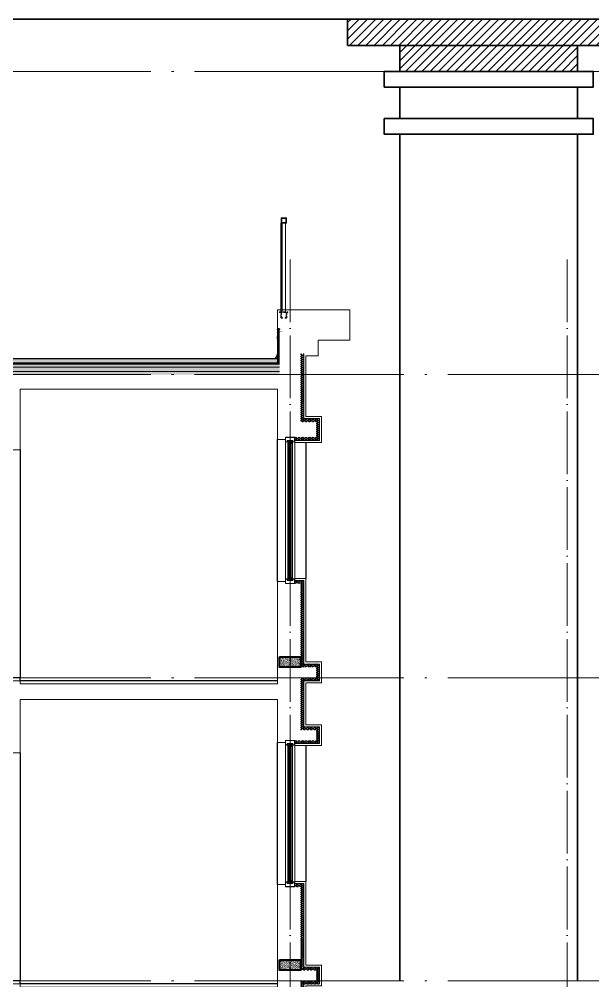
# Model space of a CAD drawing. Extents: x 27938 to 983267, y -209821 to 1628073.
# Drawn here: x 704317 to 709802, y -90776 to -81576 of the extents above; entities that cross this region are included whole.
import ezdxf
from ezdxf.xclip import XClip

# ---------------------------------------------------------------- set-up
doc = ezdxf.new("R2010")
doc.units = 0
doc.header["$LTSCALE"] = 1000
doc.header["$MEASUREMENT"] = 0
doc.header["$XCLIPFRAME"] = 0
doc.linetypes.add('DASH', pattern=[0.35, 0.25, -0.1])
doc.linetypes.add('DOTE', pattern=[2.42, 2, -0.2, 0.02, -0.2])
for name, color, linetype in [('3-剖面填充（细）', 250, 'Continuous'), ('3-屋面构造层', 157, 'Continuous'), ('Stair-栏杆', 142, 'Continuous'), ('SURFACE', 6, 'Continuous'), ('看线', 251, 'Continuous'), ('立面-看线', 251, 'Continuous')]:
    doc.layers.add(name, color=color, linetype=linetype)
for name, color, linetype, lineweight in [('DOTE', 19, 'DOTE', 9), ('PUB_HATCH', 8, 'Continuous', 9), ('S_WINDOW', 144, 'Continuous', 15), ('WALL', 9, 'Continuous', 40), ('内粉刷', 37, 'Continuous', 9), ('立面-中轮廓线', 213, 'Continuous', 35), ('立面-栏杆', 105, 'Continuous', 15), ('细细', 250, 'Continuous', 0)]:
    doc.layers.add(name, color=color, linetype=linetype, lineweight=lineweight)
pattern_1 = [(315, (-218910.2607, -140541.0897), (-1.767766953, -1.767766953), []), (315, (-218909.0822, -140541.0897), (-1.767766953, -1.767766953), [])]
pattern_2 = [(315, (-218910.2607, -141979.3279), (-1.767766953, -1.767766953), []), (315, (-218909.0822, -141979.3279), (-1.767766953, -1.767766953), [])]

# ---------------------------------------------------------------- blocks, each defined once
blk = doc.blocks.new('zrszerf')
at = {"layer": '细细'}
h = blk.add_hatch(dxfattribs=at)
h.set_pattern_fill('金属', color=256, style=0)
h.set_pattern_definition(pattern_1)
h.paths.add_polyline_path([(257694.9, 608543.3), (257714.9, 608543.3), (257714.9, 608556.8), (257764.9, 608556.8), (257764.9, 608543.3), (257784.9, 608543.3), (257784.9, 608588.3), (257694.9, 608588.3)])
h.paths.add_polyline_path([(257712.9, 608558.8), (257712.9, 608545.3), (257696.9, 608545.3), (257696.9, 608586.3), (257782.9, 608586.3), (257782.9, 608545.3), (257766.9, 608545.3), (257766.9, 608558.8)], flags=16)
h = blk.add_hatch(dxfattribs=at)
h.set_pattern_fill('金属', color=256, style=0)
h.set_pattern_definition(pattern_1)
h.paths.add_polyline_path([(257762.4, 608554.8), (257762.4, 608529.8), (257750.4, 608529.8), (257750.4, 608539.8), (257729.4, 608539.8), (257729.4, 608529.8), (257717.4, 608529.8), (257717.4, 608554.8)])
h.paths.add_polyline_path([(257719.4, 608552.8), (257719.4, 608531.8), (257727.4, 608531.8), (257727.4, 608541.8), (257752.4, 608541.8), (257752.4, 608531.8), (257760.4, 608531.8), (257760.4, 608552.8)], flags=16)
h = blk.add_hatch(color=256, dxfattribs=at)
edge = h.paths.add_edge_path()
edge.add_line((257735.4, 608539.8), (257735.4, 608527.8))
edge.add_arc((257739.9, 608519.5), 9.44, 61.51755, 118.48245, ccw=False)
edge.add_line((257744.4, 608527.8), (257744.4, 608539.8))
edge.add_arc((257739.9, 608548.1), 9.44, 241.51755, 298.48245, ccw=False)
h = blk.add_hatch(dxfattribs=at)
h.set_pattern_fill('金属', color=256, style=0)
h.set_pattern_definition(pattern_2)
h.paths.add_polyline_path([(257694.9, 607233.3), (257714.9, 607233.3), (257714.9, 607219.8), (257764.9, 607219.8), (257764.9, 607233.3), (257784.9, 607233.3), (257784.9, 607188.3), (257694.9, 607188.3)])
h.paths.add_polyline_path([(257712.9, 607217.8), (257712.9, 607231.3), (257696.9, 607231.3), (257696.9, 607190.3), (257782.9, 607190.3), (257782.9, 607231.3), (257766.9, 607231.3), (257766.9, 607217.8)], flags=16)
h = blk.add_hatch(dxfattribs=at)
h.set_pattern_fill('金属', color=256, style=0)
h.set_pattern_definition(pattern_2)
h.paths.add_polyline_path([(257762.4, 607221.8), (257762.4, 607246.8), (257750.4, 607246.8), (257750.4, 607236.8), (257729.4, 607236.8), (257729.4, 607246.8), (257717.4, 607246.8), (257717.4, 607221.8)])
h.paths.add_polyline_path([(257719.4, 607223.8), (257719.4, 607244.8), (257727.4, 607244.8), (257727.4, 607234.8), (257752.4, 607234.8), (257752.4, 607244.8), (257760.4, 607244.8), (257760.4, 607223.8)], flags=16)
h = blk.add_hatch(color=256, dxfattribs=at)
edge = h.paths.add_edge_path()
edge.add_line((257735.4, 607236.8), (257735.4, 607248.8))
edge.add_arc((257739.9, 607257.1), 9.44, 241.51755, 298.48245)
edge.add_line((257744.4, 607248.8), (257744.4, 607236.8))
edge.add_arc((257739.9, 607228.5), 9.44, 61.51755, 118.48245)
at = {"layer": 'S_WINDOW'}
for p, q in [((257694.9, 607233.3), (257694.9, 608543.3)), ((257717.4, 607246.8), (257717.4, 608529.8)), ((257762.4, 607246.8), (257762.4, 608529.8)), ((257784.9, 607233.3), (257784.9, 608543.3))]:
    blk.add_line(p, q, dxfattribs=at)
for points in [[(257784.9, 608588.3), (257784.9, 608543.3), (257764.9, 608543.3), (257764.9, 608556.8), (257714.9, 608556.8), (257714.9, 608543.3), (257694.9, 608543.3), (257694.9, 608588.3)], [(257782.9, 608586.3), (257782.9, 608545.3), (257766.9, 608545.3), (257766.9, 608558.8), (257712.9, 608558.8), (257712.9, 608545.3), (257696.9, 608545.3), (257696.9, 608586.3)], [(257762.4, 608554.8), (257762.4, 608529.8), (257750.4, 608529.8), (257750.4, 608539.8), (257729.4, 608539.8), (257729.4, 608529.8), (257717.4, 608529.8), (257717.4, 608554.8)], [(257760.4, 608552.8), (257760.4, 608531.8), (257752.4, 608531.8), (257752.4, 608541.8), (257727.4, 608541.8), (257727.4, 608531.8), (257719.4, 608531.8), (257719.4, 608552.8)], [(257784.9, 607188.3), (257784.9, 607233.3), (257764.9, 607233.3), (257764.9, 607219.8), (257714.9, 607219.8), (257714.9, 607233.3), (257694.9, 607233.3), (257694.9, 607188.3)], [(257782.9, 607190.3), (257782.9, 607231.3), (257766.9, 607231.3), (257766.9, 607217.8), (257712.9, 607217.8), (257712.9, 607231.3), (257696.9, 607231.3), (257696.9, 607190.3)], [(257762.4, 607221.8), (257762.4, 607246.8), (257750.4, 607246.8), (257750.4, 607236.8), (257729.4, 607236.8), (257729.4, 607246.8), (257717.4, 607246.8), (257717.4, 607221.8)], [(257760.4, 607223.8), (257760.4, 607244.8), (257752.4, 607244.8), (257752.4, 607234.8), (257727.4, 607234.8), (257727.4, 607244.8), (257719.4, 607244.8), (257719.4, 607223.8)]]:
    blk.add_lwpolyline(points, close=True, dxfattribs=at)
at = {"layer": '细细'}
for points in [[(257729.4, 608529.8), (257729.4, 607246.8)], [(257735.4, 607248.8), (257735.4, 608539.8)], [(257744.4, 607248.8), (257744.4, 608539.8)], [(257750.4, 608529.8), (257750.4, 607246.8)]]:
    blk.add_lwpolyline(points, dxfattribs=at)
for points in [[(257735.4, 608539.8), (257735.4, 608527.8, -0.253805), (257744.4, 608527.8), (257744.4, 608539.8, -0.253805)], [(257735.4, 607236.8), (257735.4, 607248.8, 0.253805), (257744.4, 607248.8), (257744.4, 607236.8, 0.253805)]]:
    blk.add_lwpolyline(points, format="xyb", close=True, dxfattribs=at)
blk = doc.blocks.new('A$C11CA64F7')
at = {"layer": '立面-看线'}
h = blk.add_hatch(dxfattribs=at)
h.set_pattern_fill('HONEY', color=256, scale=7)
h.set_pattern_definition([(0, (-801983.24, -387726.952), (16.66875, 9.623705), [11.1125, -22.225]), (120, (-801983.24, -387726.952), (-16.66874801, 9.62370845), [11.1125, -22.225]), (60, (-801983.24, -387726.952), (1.99e-06, 19.24741345), [-22.225, 11.1125])])
h.paths.add_polyline_path([(9300, -2150), (9270, -2150), (9270, -1380), (9215, -1380), (9215, -1350), (9300, -1350)])
h = blk.add_hatch(dxfattribs=at)
h.set_pattern_fill('碎沙', color=256, scale=4)
h.set_pattern_definition([(37.5, (-791983.2396, -387641.9525), (-0.32000626, 9.78826475), [0, -7.7216, 0, -8.636, 0, -8.255]), (7.5, (-791983.24, -387641.952), (8.99046566, 14.33650201), [0, -4.1656, 0, -6.9596, 0, -2.667]), (327.5, (-791989.488, -387641.9525), (15.819847405, 0.02874369), [0, -2.54, 0, -9.144, 0, -11.938]), (317.5, (-791989.488, -387641.952), (15.27112905, 4.45858647), [0, -1.27, 0, -5.9944, 0, -6.858])])
h.paths.add_polyline_path([(9070, -2180), (9270, -2180), (9270, -2080), (9070, -2080)])
h = blk.add_hatch(dxfattribs=at)
h.set_pattern_fill('HONEY', color=256, scale=7)
h.set_pattern_definition([(0, (-801833.24, -389226.952), (16.66875, 9.623705), [11.1125, -22.225]), (120, (-801833.24, -389226.952), (-16.66874801, 9.62370845), [11.1125, -22.225]), (60, (-801833.24, -389226.952), (1.99e-06, 19.24741345), [-22.225, 11.1125])])
h.paths.add_polyline_path([(9270, -2180), (9420, -2180), (9420, -2280), (9270, -2280), (9270, -2780), (9420, -2780), (9420, -2880), (9270, -2880), (9215, -2880), (9215, -2910), (9450, -2910), (9450, -2750), (9300, -2750), (9300, -2310), (9450, -2310), (9450, -2150), (9270, -2150)])
at = {"layer": 'PUB_HATCH', "color": 215, "true_color": 0xa953a0}
for points in [[(9215, -1350), (9300, -1350), (9300, -2150)], [(9300, -2150), (9450, -2150), (9450, -2310), (9300, -2310), (9300, -2750), (9450, -2750), (9450, -2910), (9215, -2910)]]:
    blk.add_lwpolyline(points, dxfattribs=at)
at = {"layer": 'WALL', "color": 7}
blk.add_lwpolyline([(9070, -2080), (9270, -2080), (9270, -2180), (9070, -2180)], close=True, dxfattribs=at)
at = {"layer": '内粉刷'}
for points in [[(9125, -1360), (9050, -1360), (9050, -2340), (6590, -2340), (6590, -2310), (1920, -2310), (1920, -2325), (390, -2345)], [(9215, -1330), (9320, -1330), (9320, -2130)], [(9320, -2130), (9470, -2130), (9470, -2330), (9320, -2330), (9320, -2730), (9470, -2730), (9470, -2930), (9215, -2930)]]:
    blk.add_lwpolyline(points, dxfattribs=at)
at = {"layer": '看线'}
for p, q in [((9050, -1360), (9050, 0)), ((9320, -30), (9320, -1330))]:
    blk.add_line(p, q, dxfattribs=at)
blk.add_lwpolyline([(6590, -100), (6590, -2280)], dxfattribs=at)
at = {"layer": '看线', "color": 32}
blk.add_lwpolyline([(9050, -2310), (6590, -2310), (6590, -2280), (1920, -2280), (1920, -2295), (390, -2315)], dxfattribs=at)
at = {"layer": '立面-中轮廓线'}
for p, q in [((10220, 620), (10220, -2280)), ((11920, 620), (11920, -2280))]:
    blk.add_line(p, q, dxfattribs=at)
blk.add_blockref('zrszerf', (-248569.9, -608568.3))
blk = doc.blocks.new('FGHFG4334GDFGDFFGGGGGGDFG4G')
at = {"layer": 'SURFACE', "const_width": 2.25}
for points in [[(46.5, 0), (0, 0)], [(46.5, -27.6), (0, -27.6)]]:
    blk.add_lwpolyline(points, dxfattribs=at)
at = {"layer": 'SURFACE', "const_width": 1.5}
blk.add_lwpolyline([(46.5, 17.2, -1), (46.5, 5.2), (46.5, -6.8, -1), (46.5, -18.8), (46.5, -36.8), (52.5, -48), (52.5, -72.8)], format="xyb", dxfattribs=at)
blk = doc.blocks.new('FGDGDGD')
at = {"layer": '3-屋面构造层'}
h = blk.add_hatch(dxfattribs=at)
h.set_pattern_fill('隔热材料01', color=256, scale=7.692308, style=0)
h.set_pattern_definition([(270, (9.5186, 433.228), (3.846153863, -7e-16), [0.385980771, -3.460173092]), (270, (6.637, 433.228), (3.846153863, -7e-16), [0.385980771, -3.460173092]), (90, (8.5996, 430.618), (-3.846153863, 2e-16), [0.385980771, -3.460173092]), (90, (7.556, 430.618), (-3.846153863, 2e-16), [0.385980771, -3.460173092]), (180, (10.002, 430), (-5e-16, -3.846153863), [3.848019248, 0.001865385]), (135, (8.9282, 430.193), (2e-16, 3.846144175), [0.328307694, -5.110980792]), (116.56505, (12.5422, 430.4251), (8.6793e-06, 3.8461487416), [0.215769232, -8.384500037]), (116.56505, (8.696, 430.4251), (8.6793e-06, 3.8461487416), [0.215769232, -8.384500037]), (153.43495, (13.1603, 430), (-8.679e-06, 3.846148742), [0.431538463, -8.168730805]), (153.43495, (9.3142, 430), (-8.679e-06, 3.846148742), [0.431538463, -8.168730805]), (63.43495, (12.4457, 431.0041), (-8.6793e-06, 3.8461487416), [2.054923086, -6.545346183]), (63.43495, (8.5996, 431.0041), (-8.6793e-06, 3.8461487416), [2.054923086, -6.545346183]), (116.56505, (13.3647, 433.228), (8.6793e-06, 3.8461487416), [0.215769232, -8.384500037]), (116.56505, (9.5186, 433.228), (8.6793e-06, 3.8461487416), [0.215769232, -8.384500037]), (135, (9.422, 433.421), (2e-16, 3.846144175), [0.328307694, -5.110980792]), (153.43495, (13.036, 433.6532), (-8.679e-06, 3.846148742), [0.431538463, -8.168730805]), (153.43495, (9.19, 433.6532), (-8.679e-06, 3.846148742), [0.431538463, -8.168730805]), (45, (6.7336, 433.421), (2e-16, 3.846144175), [0.328307694, -5.110980792]), (63.43495, (10.4833, 433.228), (-8.6793e-06, 3.8461487416), [0.215769232, -8.384500037]), (63.43495, (6.6371, 433.228), (-8.6793e-06, 3.8461487416), [0.215769232, -8.384500037]), (26.56505, (10.812, 433.6532), (8.679e-06, 3.846148742), [0.431538463, -8.168730805]), (26.56505, (6.9658, 433.6532), (8.679e-06, 3.846148742), [0.431538463, -8.168730805]), (116.56505, (11.4023, 431.0041), (8.6793e-06, 3.8461487416), [2.054923086, -6.545346183]), (116.56505, (7.5561, 431.0041), (8.6793e-06, 3.8461487416), [2.054923086, -6.545346183]), (45, (7.2275, 430.193), (2e-16, 3.846144175), [0.328307694, -5.110980792]), (63.43495, (11.3058, 430.4251), (-8.6793e-06, 3.8461487416), [0.215769232, -8.384500037]), (63.43495, (7.4596, 430.4251), (-8.6793e-06, 3.8461487416), [0.215769232, -8.384500037]), (26.56505, (10.6877, 430), (8.679e-06, 3.846148742), [0.431538463, -8.168730805]), (26.56505, (6.8415, 430), (8.679e-06, 3.846148742), [0.431538463, -8.168730805])])
edge = h.paths.add_edge_path()
edge.add_arc((682180.8, 585366.2), 9.23, 450, 540, ccw=False)
edge.add_line((682180.8, 585375.4), (682191.6, 585375.4))
edge.add_line((682191.6, 585375.4), (682191.6, 585366.2))
edge.add_line((682191.6, 585366.2), (682171.6, 585366.2))
h = blk.add_hatch(dxfattribs=at)
h.set_pattern_fill('混凝土', color=256, scale=5, angle=-1.14576, style=0)
h.set_pattern_definition([(48.854237, (-82751.966, -43707.863), (35.7930991, -3.8540962), [3.75, -41.25]), (353.854237, (-82751.966, -43707.863), (-6.1841378, 37.7408106), [3, -33]), (99.305637, (-82748.983, -43708.185), (29.6089874, 33.886691), [3.1870095, -35.0571056]), (45.038437, (-82751.766, -43697.865), (53.1858973, -9.3413237), [5.625, -61.875]), (95.489837, (-82747.334, -43698.644), (47.6977146, 47.7616795), [4.7805144, -52.58565]), (350.038437, (-82751.766, -43697.865), (47.6976773, 47.7617167), [4.5, -49.5]), (19.854237, (-82746.817, -43700.465), (29.4368469, -20.7237073), [3.75, -41.25]), (324.854237, (-82746.817, -43700.465), (12.8883392, 36.0069862), [3, -33]), (70.305637, (-82744.364, -43702.192), (42.3251977, 15.2832459), [3.1870095, -35.0571056]), (36.3542372, (-82751.966, -43707.863), (0.9406985, 16.62920733), [0, -32.6, 0, -33.5, 0, -33.125]), (6.3542372, (-82751.966, -43707.863), (13.54517982, 19.45362572), [0, -19.1, 0, -31.85, 0, -12.625]), (326.3542372, (-82763.114, -43707.64), (26.66323482, -1.66123381), [0, -12.5, 0, -39, 0, -51.75]), (316.3542372, (-82768.113, -43707.54), (29.2535633, 4.4211788), [0, -16.25, 0, -25.9, 0, -36.75])])
h.paths.add_polyline_path([(674875.1, 585046.2), (674875.1, 585086.2), (682171.6, 585086.2), (682171.6, 585046.2)])
h = blk.add_hatch(dxfattribs=at)
h.set_pattern_fill('焦渣矿渣', color=256, scale=4, angle=-1.14576, style=0)
h.set_pattern_definition([(358.8542372, (-82751.966, -43697.863), (8.27546507, 13.69326162), [1.6, -14.4]), (298.8542372, (-82751.966, -43697.863), (15.99644496, -0.32013217), [1.6, -14.4]), (238.8542372, (-82750.366, -43697.895), (7.72097989, -14.0133938), [1.6, -14.4]), (268.8542372, (-82745.567, -43697.991), (15.83683295, -8.3183365), [2.4, -11.456]), (268.8542372, (-82743.967, -43698.023), (15.83683295, -8.3183365), [2.4, -11.456]), (268.8542372, (-82742.368, -43698.055), (15.83683295, -8.3183365), [2.4, -11.456])])
h.paths.add_polyline_path([(674875.1, 585006.2), (674875.1, 585036.2), (682191.6, 585036.2), (682191.6, 585006.2)])
h = blk.add_hatch(dxfattribs=at)
h.set_pattern_fill('隔热材料03', color=256, scale=12.5, style=0)
h.set_pattern_definition([(113.578, (-500407.8114, 374696.8656), (-0.0086926214, 6.2699620763), [1.075, -0.5693125, 2.8375, -0.5693125, 1.075, -0.6825]), (66.42, (-500406.1744, 374696.8656), (2.727787851, 6.0425e-05), [1.075, -0.5693125, 2.840375, -0.5693125, 1.075, -0.6825]), (180, (-500406.1744, 374696.8656), (0, 6.25), [1.636625, -1.0910625]), (180, (-500407.538, 374702.4906), (0, 6.25), [1.636625, -1.0910625]), (90, (-500405.7427, 374697.8548), (2.72775, 2e-16), [0.52175, -5.72825]), (90, (-500407.1066, 374700.9798), (2.72775, 2e-16), [0.52175, -5.72825]), (90, (-500408.2427, 374697.8548), (2.72775, 2e-16), [0.52175, -5.72825]), (90, (-500409.6066, 374700.9798), (2.72775, 2e-16), [0.52175, -5.72825])])
edge = h.paths.add_edge_path()
edge.add_line((682177.8, 585086.2), (682177.8, 585050.2))
edge.add_arc((682171.6, 585050.2), 6.25, 270, 360, ccw=False)
edge.add_line((682171.6, 585044), (682171.6, 585086.2))
edge.add_line((682171.6, 585086.2), (682177.8, 585086.2))
h = blk.add_hatch(dxfattribs=at)
h.set_pattern_fill('加气混凝土', color=256, scale=5, style=0)
h.set_pattern_definition([(0, (-82734.266, -43726.163), (30, 60), [0, -60]), (0, (-82769.366, -43734.263), (30, 60), [0, -60]), (0, (-82749.866, -43734.863), (30, 60), [0, -60]), (0, (-82728.566, -43717.163), (30, 60), [0, -60]), (0, (-82753.466, -43737.863), (30, 60), [0, -60]), (0, (-82722.566, -43679.363), (30, 60), [0, -60]), (0, (-82740.866, -43684.163), (30, 60), [0, -60]), (0, (-82731.266, -43691.663), (30, 60), [0, -60]), (0, (-82780.166, -43692.863), (30, 60), [0, -60]), (0, (-82750.766, -43695.563), (30, 60), [0, -60]), (0, (-82762.166, -43710.863), (30, 60), [0, -60]), (0, (-82761.566, -43733.363), (30, 60), [0, -60]), (0, (-82739.066, -43735.763), (30, 60), [0, -60]), (0, (-82722.566, -43709.363), (30, 60), [0, -60]), (0, (-82778.666, -43718.663), (30, 60), [0, -60]), (0, (-82773.566, -43708.463), (30, 60), [0, -60]), (0, (-82750.166, -43712.663), (30, 60), [0, -60]), (0, (-82758.566, -43721.363), (30, 60), [0, -60]), (0, (-82763.366, -43701.563), (30, 60), [0, -60]), (0, (-82755.866, -43679.063), (30, 60), [0, -60]), (0, (-82776.266, -43731.263), (30, 60), [0, -60]), (0, (-82743.266, -43691.363), (30, 60), [0, -60]), (0, (-82771.166, -43690.463), (30, 60), [0, -60]), (0, (-82775.966, -43682.663), (30, 60), [0, -60]), (130.601294, (-82726.2516, -43698.149), (-149.999998343, 180.000000787), [2.6341554, -1103.7111]), (18.4349488, (-82730.537, -43697.006), (149.99999945, 59.99999956), [2.710524, -376.76279]), (90, (-82730.537, -43699.578), (30, 60), [2.5714284, -117.428565]), (161.565051, (-82727.966, -43700.435), (-150.000000755, 59.99999553), [2.710524, -376.76279]), (53.1301023, (-82727.966, -43700.435), (30.00000006, 59.99999997), [2.857143, -297.14285]), (135, (-82725.68, -43731.006), (-30.00000363, 59.99999594), [2.424366, -167.28126]), (45, (-82729.109, -43731.006), (29.9999998, 59.99999976), [2.424366, -167.28126]), (135, (-82727.394, -43732.72), (-30.00000363, 59.99999594), [2.424366, -167.28126]), (45, (-82727.394, -43732.72), (29.9999998, 59.99999976), [2.424366, -167.28126]), (116.565051, (-82754.537, -43690.72), (-5.2e-06, 119.9999967), [3.1943826, -63.88765]), (180, (-82755.966, -43687.863), (-30, 60), [3.4285716, -56.571425]), (63.434949, (-82760.823, -43690.72), (3e-07, 119.9999994), [3.1943826, -63.88765]), (116.565051, (-82759.394, -43693.58), (-5.2e-06, 119.9999967), [3.1943826, -63.88765]), (0, (-82759.394, -43693.58), (30, 60), [3.4285716, -56.571425]), (63.434949, (-82755.966, -43693.58), (3e-07, 119.9999994), [3.1943826, -63.88765]), (107.102728, (-82731.9658, -43711.0063), (-89.999996559, 300.000000484), [3.8861346, -1628.29025]), (143.972626, (-82733.1087, -43707.292), (-569.999992774, 419.999999525), [3.8861346, -812.202]), (180, (-82736.25, -43705.006), (-30, 60), [3.7142856, -56.28571]), (36.0273733, (-82743.1087, -43707.292), (569.999995788, 419.999995472), [3.8861346, -812.202]), (71.5650511, (-82744.252, -43710.721), (90.00000046, 299.99999948), [3.6140316, -375.85928]), (107.102728, (-82743.1087, -43714.4348), (-89.999996559, 300.000000484), [3.8861346, -1628.29025]), (143.972626, (-82739.966, -43716.7206), (-569.999992774, 419.999999525), [3.8861346, -812.202]), (0, (-82739.966, -43716.72), (30, 60), [3.7142856, -56.28571]), (36.0273733, (-82736.2516, -43716.7206), (569.999995788, 419.999995472), [3.8861346, -812.202]), (71.5650511, (-82733.109, -43714.435), (90.00000046, 299.99999948), [3.6140316, -375.85928]), (150.255118, (-82731.3944, -43683.006), (-90.000000213, 59.999999257), [2.303502, -481.43196]), (90, (-82733.394, -43684.15), (30, 60), [2.2857144, -117.714275]), (29.7448813, (-82733.3944, -43684.149), (90.000000053, 59.99999972), [2.303502, -481.43196]), (116.565051, (-82745.394, -43725.58), (-5.2e-06, 119.9999967), [3.1943826, -63.88765]), (168.690067, (-82746.823, -43722.7206), (-270.0000002, 59.999998494), [2.9137254, -608.96855]), (41.1859251, (-82751.9658, -43724.149), (749.999995456, 659.999994229), [3.0371844, -1272.5802]), (90, (-82751.966, -43727.006), (30, 60), [2.857143, -117.14285]), (138.814074, (-82749.68, -43729.0063), (-749.999986669, 660.000004204), [3.0371844, -1272.5802]), (16.6992442, (-82749.68, -43729.0063), (989.999992552, 299.999996858), [2.982945, -1249.85375]), (60.9453959, (-82746.823, -43728.149), (29.99999992, 59.999999469), [2.9416086, -1232.53395]), (109.983106, (-82770.5373, -43700.4348), (-150.000000565, 419.9999988885), [3.3442002, -1401.21975]), (155.556045, (-82771.68, -43697.292), (-390.0000014866, 179.99999626), [3.4522986, -1446.51315]), (24.4439547, (-82777.9658, -43697.292), (390.0000001945, 179.999999134), [3.4522986, -1446.51315]), (70.0168934, (-82779.1087, -43700.4348), (150.000000452, 419.999998958), [3.3442002, -1401.21975]), (109.983106, (-82777.9658, -43703.5777), (-150.000000565, 419.9999988885), [3.3442002, -1401.21975]), (160.016893, (-82774.823, -43704.7206), (-150.000000088, 59.999997267), [3.3442002, -698.93775]), (19.9831065, (-82774.823, -43704.7206), (149.999999176, 59.999999905), [3.3442002, -698.93775]), (70.0168934, (-82771.68, -43703.5777), (150.000000452, 419.999998958), [3.3442002, -1401.21975]), (122.005383, (-82748.2516, -43705.8634), (-30.000004026, 59.999996937), [2.6954232, -563.3434]), (18.4349488, (-82752.252, -43704.435), (149.99999945, 59.99999956), [2.710524, -376.76279]), (90, (-82752.252, -43707.006), (30, 60), [2.5714284, -117.428565]), (161.565051, (-82749.68, -43707.863), (-150.000000755, 59.99999553), [2.710524, -376.76279]), (54.4623222, (-82749.68, -43707.8634), (209.999999696, 299.99999955), [2.457807, -1029.82115]), (116.565051, (-82765.68, -43720.435), (-5.2e-06, 119.9999967), [3.1943826, -63.88765]), (180, (-82767.11, -43717.58), (-30, 60), [3.142857, -56.85714]), (59.0362434, (-82771.966, -43720.435), (30.000000098, 59.99999971), [3.3319728, -696.3822]), (120.963756, (-82770.2516, -43723.292), (-30.0000041, 59.999997245), [3.3319728, -696.3822]), (0, (-82770.25, -43723.29), (30, 60), [3.142857, -56.85714]), (63.434949, (-82767.11, -43723.29), (3e-07, 119.9999994), [3.1943826, -63.88765])])
h.paths.add_polyline_path([(682191.6, 584936.2), (674875.1, 584936.2), (674875.1, 584966.2), (682191.6, 584966.2)])
at = {"layer": '立面-看线'}
h = blk.add_hatch(dxfattribs=at)
h.set_pattern_fill('HONEY', color=256, scale=7)
h.set_pattern_definition([(0, (-799653.24, -415240.13), (16.66875, 9.623705), [11.1125, -22.225]), (120, (-799653.24, -415240.13), (-16.66874801, 9.62370845), [11.1125, -22.225]), (60, (-799653.24, -415240.13), (1.99e-06, 19.24741345), [-22.225, 11.1125])])
h.paths.add_polyline_path([(682191.6, 584966.2), (674875.1, 584966.2), (674875.1, 585006.2), (682191.6, 585006.2)])
at = {"layer": '3-屋面构造层'}
for p, q in [((682177.8, 585086.2), (674875.1, 585086.2)), ((682171.6, 585046.2), (674875.1, 585046.2)), ((682191.6, 585036.2), (674875.1, 585036.2)), ((682171.6, 585086.2), (682171.6, 585044))]:
    blk.add_line(p, q, dxfattribs=at)
at = {"layer": '3-屋面构造层', "color": 251, "linetype": 'DASH', "ltscale": 0.05, "true_color": 0x636466, "const_width": 2.5}
for points in [[(682056.6, 585042.7), (682171.6, 585042.7, 0.414214), (682179.1, 585050.2), (682179.1, 585366.2)], [(682056.6, 585039), (682171.6, 585039, 0.414214), (682182.8, 585050.2), (682182.8, 585366.2)]]:
    blk.add_lwpolyline(points, format="xyb", dxfattribs=at)
at = {"layer": '3-屋面构造层', "color": 251, "true_color": 0x636466}
for points in [[(682056.6, 585041.5), (682171.6, 585041.5, 0.414214), (682180.3, 585050.2), (682180.3, 585366.2)], [(682056.6, 585044), (682171.6, 585044, 0.414214), (682177.8, 585050.2), (682177.8, 585366.2)], [(682056.6, 585040.2), (682171.6, 585040.2, 0.414214), (682181.6, 585050.2), (682181.6, 585366.2), (682184.1, 585366.2), (682184.1, 585050.2, -0.414214), (682171.6, 585037.7), (682056.6, 585037.7)]]:
    blk.add_lwpolyline(points, format="xyb", dxfattribs=at)
at = {"layer": '3-屋面构造层', "ltscale": 0.8}
blk.add_lwpolyline([(682171.6, 585366.2, -0.414214), (682180.8, 585375.4), (682191.6, 585375.4), (682191.6, 585366.2), (682171.6, 585366.2)], format="xyb", dxfattribs=at)
at = {"layer": '3-屋面构造层', "color": 251, "linetype": 'DASH', "ltscale": 0.05, "true_color": 0x636466, "const_width": 2.5}
for points in [[(682042.7, 585039), (674875.1, 585039)], [(682056.6, 585042.7), (682042.7, 585039)]]:
    blk.add_lwpolyline(points, dxfattribs=at)
at = {"layer": '3-屋面构造层', "color": 251, "true_color": 0x636466}
for points in [[(682042.7, 585040.2), (674875.1, 585040.2)], [(674875.1, 585037.7), (682042.7, 585037.7)], [(682056, 585043.8), (682042.1, 585040.1)], [(682043.2, 585037.9), (682057.1, 585041.6)]]:
    blk.add_lwpolyline(points, dxfattribs=at)
at = {"layer": '3-屋面构造层'}
blk.add_arc((682121.6, 585136.2), 50, 270, 360, dxfattribs=at)
at = {"layer": 'PUB_HATCH', "color": 215, "true_color": 0xa953a0}
for p, q in [((682191.6, 585006.2), (674875.1, 585006.2)), ((682191.6, 584966.2), (674875.1, 584966.2))]:
    blk.add_line(p, q, dxfattribs=at)
at = {"layer": '3-屋面构造层', "color": 1, "xscale": -1}
blk.add_blockref('FGHFG4334GDFGDFFGGGGGGDFG4G', (682218.1, 585349), dxfattribs=at)
blk = doc.blocks.new('FGHFGFD')
at = {"layer": '立面-栏杆'}
for p, q in [((542633.8, 108636.1), (542633.8, 109486.1)), ((542663.8, 109486.1), (542663.8, 108636.1))]:
    blk.add_line(p, q, dxfattribs=at)
at = {"layer": '立面-栏杆', "linetype": 'DASH', "ltscale": 0.1}
for p, q in [((542688.8, 108636.1), (542608.8, 108636.1)), ((542608.8, 108636.1), (542608.8, 108629)), ((542608.8, 108629), (542619.1, 108629)), ((542619.1, 108629), (542619.1, 108585.1)), ((542626.3, 108629), (542671.3, 108629)), ((542626.3, 108585.1), (542626.3, 108629)), ((542633.5, 108583.3), (542628.1, 108583.3)), ((542628.1, 108576.1), (542633.5, 108576.1)), ((542636.2, 108578.8), (542636.2, 108580.6)), ((542661.4, 108580.6), (542661.4, 108578.8)), ((542669.5, 108583.3), (542664.1, 108583.3)), ((542664.1, 108576.1), (542669.5, 108576.1)), ((542671.3, 108629), (542671.3, 108585.1)), ((542678.5, 108629), (542688.8, 108629)), ((542678.5, 108585.1), (542678.5, 108629)), ((542688.8, 108629), (542688.8, 108636.1))]:
    blk.add_line(p, q, dxfattribs=at)
at = {"layer": '立面-栏杆'}
for points in [[(542673.8, 109536.1), (542623.8, 109536.1), (542623.8, 109486.1), (542673.8, 109486.1)], [(542667.8, 109530.1), (542629.8, 109530.1), (542629.8, 109492.1), (542667.8, 109492.1)]]:
    blk.add_lwpolyline(points, close=True, dxfattribs=at)
at = {"layer": '立面-栏杆', "linetype": 'DASH', "ltscale": 0.1}
for centre, major_axis, start_param, end_param in [((542628.1, 108585.1), (6.36, 6.36), 2.356194, 3.926991), ((542628.1, 108585.1), (1.27, 1.27), 2.356194, 3.926991), ((542633.5, 108580.6), (1.91, 1.91), 5.497787, 7.068583), ((542633.5, 108578.8), (1.91, 1.91), 3.926991, 5.497787), ((542664.1, 108580.6), (1.91, 1.91), 0.785398, 2.356194), ((542666, 108580.7), (3.53, 3.53), 2.748894, 3.534292), ((542669.5, 108585.1), (-6.36, 6.36), 2.356194, 3.926991), ((542669.5, 108585.1), (-1.27, 1.27), 2.356194, 3.926991)]:
    blk.add_ellipse(centre, major_axis=major_axis, ratio=1, start_param=start_param, end_param=end_param, dxfattribs=at)

msp = doc.modelspace()

# ---------------------------------------------------------------- hatches: boundary and pattern name
at = {"layer": '3-剖面填充（细）'}
h = msp.add_hatch(dxfattribs=at)
h.set_pattern_fill('ANSI31', color=256, scale=35)
h.set_pattern_definition([(45, (248290.576, -127852.446), (-39.2886205, 39.2886205), [])])
h.paths.add_polyline_path([(707457.2, -81826.4), (707457.2, -81576.4), (710157.2, -81576.4), (710157.2, -81826.4), (709657.2, -81826.4), (709657.2, -82076.4), (707957.2, -82076.4), (707957.2, -81826.4), (707807.2, -81826.4), (707807.2, -81826.4)])
at = {"layer": 'Stair-栏杆'}
h = msp.add_hatch(dxfattribs=at)
h.set_pattern_fill('水域', color=5, scale=5)
h.set_pattern_definition([(0, (156900.243, -193012.565), (0, 10.23622015), [1.2795276, -8.956693]), (26.5650512, (156901.5223, -193012.5646), (10.236220737, 9.4e-08), [1.4305551, -21.458329]), (333.4349488, (156909.1994, -193011.925), (10.23622078, -4e-09), [1.4305551, -21.458329]), (45, (156902.802, -193011.925), (0, 10.2362206), [1.80952525, -12.666676]), (135, (156909.1994, -193011.925), (-10.2362206, 1e-15), [1.80952525, -12.666676]), (26.5650512, (156904.0813, -193010.6453), (10.236220737, 9.4e-08), [1.4305551, -21.458329]), (333.4349488, (156906.6404, -193010.0055), (10.23622078, -4e-09), [1.4305551, -21.458329]), (0, (156905.361, -193010.006), (0, 10.23622015), [1.2795276, -8.956693])])
h.paths.add_polyline_path([(706832.2, -83526.4), (706832.2, -84376.4), (706822.2, -84376.4), (706822.2, -83526.4)])
at = {"layer": '立面-看线'}
h = msp.add_hatch(dxfattribs=at)
h.set_pattern_fill('HONEY', color=256, scale=7)
h.set_pattern_definition([(0, (-104096.083, -471923.398), (16.66875, 9.623705), [11.1125, -22.225]), (120, (-104096.083, -471923.398), (-16.66874801, 9.62370845), [11.1125, -22.225]), (60, (-104096.083, -471923.398), (1.99e-06, 19.24741345), [-22.225, 11.1125])])
h.paths.add_polyline_path([(707037.2, -84776.4), (707007.2, -84776.4), (707007.2, -85426.4), (707157.2, -85426.4), (707157.2, -85576.4), (707007.2, -85576.4), (706952.2, -85576.4), (706952.2, -85606.4), (707187.2, -85606.4), (707187.2, -85396.4), (707037.2, -85396.4)])
h = msp.add_hatch(dxfattribs=at)
h.set_pattern_fill('HONEY', color=256, scale=7)
h.set_pattern_definition([(0, (-104246.083, -473323.398), (16.66875, 9.623705), [11.1125, -22.225]), (120, (-104246.083, -473323.398), (-16.66874801, 9.62370845), [11.1125, -22.225]), (60, (-104246.083, -473323.398), (1.99e-06, 19.24741345), [-22.225, 11.1125])])
h.paths.add_polyline_path([(707037.2, -87746.4), (707007.2, -87746.4), (707007.2, -86976.4), (706952.2, -86976.4), (706952.2, -86946.4), (707037.2, -86946.4)])
h = msp.add_hatch(dxfattribs=at)
h.set_pattern_fill('碎沙', color=256, scale=4)
h.set_pattern_definition([(37.5, (-94246.083, -473238.398), (-0.32000626, 9.78826475), [0, -7.7216, 0, -8.636, 0, -8.255]), (7.5, (-94246.083, -473238.398), (8.99046566, 14.33650201), [0, -4.1656, 0, -6.9596, 0, -2.667]), (327.5, (-94252.331, -473238.398), (15.819847405, 0.02874369), [0, -2.54, 0, -9.144, 0, -11.938]), (317.5, (-94252.331, -473238.398), (15.27112905, 4.45858647), [0, -1.27, 0, -5.9944, 0, -6.858])])
h.paths.add_polyline_path([(706807.2, -87776.4), (707007.2, -87776.4), (707007.2, -87676.4), (706807.2, -87676.4)])
h = msp.add_hatch(dxfattribs=at)
h.set_pattern_fill('HONEY', color=256, scale=7)
h.set_pattern_definition([(0, (-104096.083, -474823.398), (16.66875, 9.623705), [11.1125, -22.225]), (120, (-104096.083, -474823.398), (-16.66874801, 9.62370845), [11.1125, -22.225]), (60, (-104096.083, -474823.398), (1.99e-06, 19.24741345), [-22.225, 11.1125])])
h.paths.add_polyline_path([(707007.2, -87776.4), (707157.2, -87776.4), (707157.2, -87876.4), (707007.2, -87876.4), (707007.2, -88376.4), (707157.2, -88376.4), (707157.2, -88476.4), (707007.2, -88476.4), (706952.2, -88476.4), (706952.2, -88506.4), (707187.2, -88506.4), (707187.2, -88346.4), (707037.2, -88346.4), (707037.2, -87906.4), (707187.2, -87906.4), (707187.2, -87746.4), (707007.2, -87746.4)])

# ---------------------------------------------------------------- linework, layer by layer
at = {"layer": 'DOTE', "linetype": 'DOTE'}
for p, q in [((717674.5, -82076.4), (694489.8, -82076.4)), ((717674.5, -84976.4), (694489.8, -84976.4)), ((717674.5, -87876.4), (694489.8, -87876.4)), ((717674.5, -90776.4), (694489.8, -90776.4))]:
    msp.add_line(p, q, dxfattribs=at)
at = {"layer": 'DOTE', "linetype": 'DOTE', "ltscale": 0.3}
for p, q in [((706907.2, -83876.4), (706907.2, -116695.2)), ((709557.2, -83876.4), (709557.2, -116695.2))]:
    msp.add_line(p, q, dxfattribs=at)
at = {"layer": 'PUB_HATCH', "color": 215, "true_color": 0xa953a0}
for points in [[(707037.2, -84776.4), (707037.2, -85396.4), (707187.2, -85396.4), (707187.2, -85606.4), (706952.2, -85606.4)], [(706952.2, -86946.4), (707037.2, -86946.4), (707037.2, -87746.4)], [(707037.2, -87746.4), (707187.2, -87746.4), (707187.2, -87906.4), (707037.2, -87906.4), (707037.2, -88346.4), (707187.2, -88346.4), (707187.2, -88506.4), (706952.2, -88506.4)]]:
    msp.add_lwpolyline(points, dxfattribs=at)
at = {"layer": 'Stair-栏杆', "color": 5}
msp.add_lwpolyline([(706822.2, -83526.4), (706822.2, -83526.4), (706822.2, -84376.4), (706822.2, -84376.4)], close=True, dxfattribs=at)
at = {"layer": 'WALL', "color": 7}
msp.add_lwpolyline([(706807.2, -87676.4), (707007.2, -87676.4), (707007.2, -87776.4), (706807.2, -87776.4)], close=True, dxfattribs=at)
at = {"layer": '内粉刷'}
for points in [[(706787.2, -84826.5), (706787.2, -84356.4), (707477.2, -84356.4), (707477.2, -84646.4), (707177.2, -84646.4), (707177.2, -84796.4), (707057.2, -84796.4), (707057.2, -85376.4), (707207.2, -85376.4), (707207.2, -85626.4), (706952.2, -85626.4)], [(704252.2, -85696.4), (704327.2, -85696.4), (704327.2, -85116.4)], [(704327.2, -85116.4), (706787.2, -85116.4), (706787.2, -85596.4), (706862.2, -85596.4)], [(706952.2, -86926.4), (707057.2, -86926.4), (707057.2, -87726.4)], [(706862.2, -86956.4), (706787.2, -86956.4), (706787.2, -87936.4), (704327.2, -87936.4), (704327.2, -87906.4), (699657.2, -87906.4), (699657.2, -87921.4), (698127.2, -87941.4)], [(707057.2, -87726.4), (707207.2, -87726.4), (707207.2, -87926.4), (707057.2, -87926.4), (707057.2, -88326.4), (707207.2, -88326.4), (707207.2, -88526.4), (706952.2, -88526.4)], [(704252.2, -88596.4), (704327.2, -88596.4), (704327.2, -88086.4)], [(704327.2, -88086.4), (706787.2, -88086.4), (706787.2, -88496.4), (706862.2, -88496.4)]]:
    msp.add_lwpolyline(points, dxfattribs=at)
at = {"layer": '看线'}
for p, q in [((706787.2, -86956.4), (706787.2, -85596.4)), ((707057.2, -85626.4), (707057.2, -86926.4))]:
    msp.add_line(p, q, dxfattribs=at)
msp.add_lwpolyline([(704327.2, -85696.4), (704327.2, -87876.4)], dxfattribs=at)
at = {"layer": '看线', "color": 32}
msp.add_lwpolyline([(706787.2, -87906.4), (704327.2, -87906.4), (704327.2, -87876.4), (699657.2, -87876.4), (699657.2, -87891.4), (698127.2, -87911.4)], dxfattribs=at)
at = {"layer": '立面-中轮廓线'}
for p, q in [((707457.2, -81576.4), (703807.2, -81576.4)), ((707957.2, -82676.4), (707957.2, -84976.4)), ((709657.2, -84976.4), (709657.2, -82676.4)), ((707957.2, -84976.4), (707957.2, -87876.4)), ((709657.2, -84976.4), (709657.2, -87876.4))]:
    msp.add_line(p, q, dxfattribs=at)
at = {"layer": '立面-中轮廓线', "color": 2}
for p, q in [((709657.2, -81576.4), (707957.2, -81576.4)), ((709657.2, -81826.4), (707957.2, -81826.4)), ((709657.2, -82076.4), (707957.2, -82076.4)), ((709657.2, -82226.4), (707957.2, -82226.4)), ((709657.2, -82526.4), (707957.2, -82526.4)), ((709657.2, -82676.4), (707957.2, -82676.4))]:
    msp.add_line(p, q, dxfattribs=at)
for points in [[(707957.2, -81576.4), (707457.2, -81576.4), (707457.2, -81826.4), (707957.2, -81826.4), (707957.2, -82076.4), (707807.2, -82076.4), (707807.2, -82226.4), (707957.2, -82226.4), (707957.2, -82526.4), (707807.2, -82526.4), (707807.2, -82676.4), (707957.2, -82676.4)], [(709657.2, -81576.4), (710157.2, -81576.4), (710157.2, -81826.4), (709657.2, -81826.4), (709657.2, -82076.4), (709807.2, -82076.4), (709807.2, -82226.4), (709657.2, -82226.4), (709657.2, -82526.4), (709807.2, -82526.4), (709807.2, -82676.4), (709657.2, -82676.4)]]:
    msp.add_lwpolyline(points, dxfattribs=at)

# ---------------------------------------------------------------- block references
at = {"xscale": -1}
msp.add_blockref('FGHFGFD', (1249496, -193012.6), dxfattribs=at)
ref = msp.add_blockref('FGDGDGD', (24615.6, -669912.6))
XClip(ref).set_block_clipping_path([(677791.3305793742, 584936.1769558351), (682291.5665918037, 585389.8130026824)])
for name, p in [('zrszerf', (449167.2, -694164.8)), ('A$C11CA64F7', (697737.2, -88496.4))]:
    msp.add_blockref(name, p)

doc.saveas('drawing.dxf')
